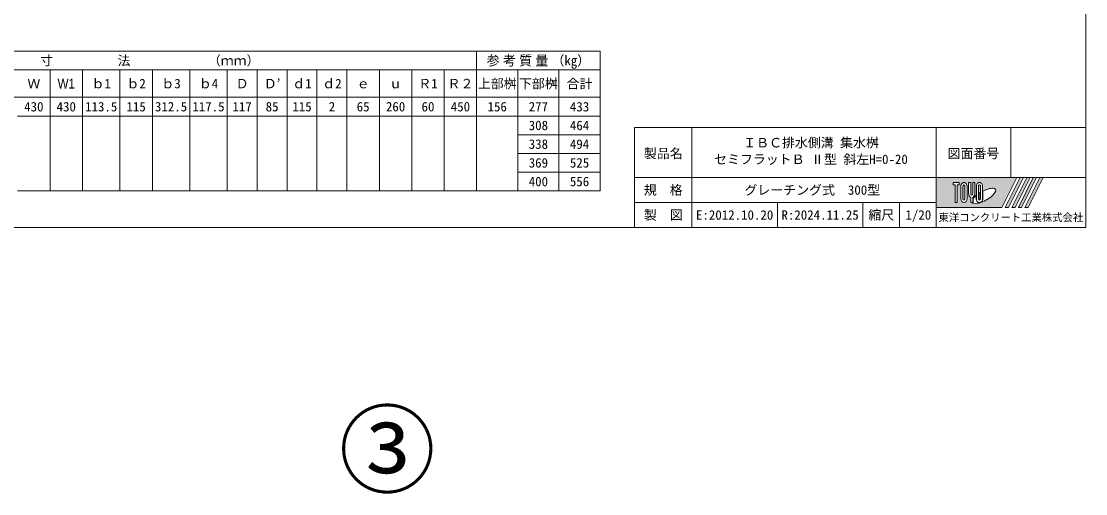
# Model space of a CAD drawing. Units: millimetres at full size; details may follow other scales. Extents: x 50430 to 75195, y -63423 to -40900.
# Drawn here: x 55154 to 59421, y -49284 to -47391 of the extents above; entities that cross this region are included whole.
import ezdxf
from ezdxf.enums import TextEntityAlignment as Align

# ---------------------------------------------------------------- set-up
doc = ezdxf.new("R2010")
doc.units = ezdxf.units.MM
doc.header["$LTSCALE"] = 30
for name, color, linetype, lineweight in [('DEFPOINTS_3', 8, 'Continuous', 0), ('寸法線', 7, 'Continuous', 9), ('枠', 5, 'Continuous', 5), ('補助線', 8, 'Continuous', 13)]:
    doc.layers.add(name, color=color, linetype=linetype, lineweight=lineweight)
doc.styles.add('ＭＳ ゴシック', font='')
doc.styles.add('ＭＳ Ｐゴシック', font='')
doc.styles.get('ＭＳ ゴシック').set_extended_font_data('MS Gothic')
doc.styles.get('ＭＳ Ｐゴシック').set_extended_font_data('MS PGothic')

msp = doc.modelspace()

# ---------------------------------------------------------------- hatches: boundary and pattern name
at = {"layer": '枠'}
h = msp.add_hatch(color=7, dxfattribs=at)
h.paths.add_polyline_path([(58821.16, -48016.85), (58821.16, -48136.85), (59085.16, -48136.85), (59145.16, -48016.85)])
edge = h.paths.add_edge_path(flags=16)
edge.add_ellipse((59012.84, -48090.72), major_axis=(47.01585, 26.31662), ratio=0.3471473395109996, start_angle=-144.31121569395435, end_angle=72.18990356030855, ccw=False)
edge.add_ellipse((58995.43, -48102.08), major_axis=(-0, 16), ratio=0.8463541875, start_angle=-160.70345584569796, end_angle=-90.00000000002599)
edge.add_line((59008.97, -48102.08), (59008.97, -48071.58))
edge = h.paths.add_edge_path(flags=16)
edge.add_ellipse((58995.43, -48051.62), major_axis=(-0, 14.76923), ratio=0.8463541534423831, start_angle=-89.99999999999534, end_angle=90.00000000000506, ccw=False)
edge.add_line((59007.93, -48051.62), (59007.93, -48102.08))
edge.add_ellipse((58995.43, -48102.08), major_axis=(-0, 14.76923), ratio=0.8463541534423831, start_angle=90, end_angle=-90, ccw=False)
edge.add_line((58982.93, -48102.08), (58982.93, -48051.62))
edge = h.paths.add_edge_path(flags=16)
edge.add_line((58999.6, -48051.62), (58999.6, -48102.08))
edge.add_ellipse((58995.43, -48102.08), major_axis=(-0, 4.92308), ratio=0.8463542211507153, start_angle=89.9999999999153, end_angle=-90.0000000000851, ccw=False)
edge.add_line((58991.26, -48102.08), (58991.26, -48051.62))
edge.add_ellipse((58995.43, -48051.62), major_axis=(-0, 4.92308), ratio=0.8463542211507153, start_angle=-90.00000000008515, end_angle=89.9999999999153, ccw=False)
edge = h.paths.add_edge_path(flags=16)
edge.add_line((58998.55, -48077.41), (58998.55, -48102.08))
edge.add_ellipse((58995.43, -48102.08), major_axis=(0, 3.69231), ratio=0.8463540961371586, start_angle=90.00000000011295, end_angle=-89.99999999988654, ccw=False)
edge.add_line((58992.3, -48102.08), (58992.3, -48081.45))
edge.add_ellipse((59012.84, -48090.72), major_axis=(47.01585, 26.31662), ratio=0.3471473395109997, start_angle=107.79174152027849, end_angle=126.47131839506471, ccw=False)
edge = h.paths.add_edge_path(flags=16)
edge.add_line((58976.68, -48036.85), (58976.68, -48082.08))
edge.add_ellipse((58964.18, -48082.08), major_axis=(0, 14.76923), ratio=0.8463541534423831, start_angle=-163.34116673753238, end_angle=-90.00000000000472, ccw=False)
edge.add_line((58968.35, -48096), (58968.35, -48116.85))
edge.add_line((58968.35, -48116.85), (58960.01, -48116.85))
edge.add_line((58960.01, -48116.85), (58960.01, -48096))
edge.add_ellipse((58964.18, -48082.08), major_axis=(-0, 14.76923), ratio=0.8463541534423831, start_angle=90.00000000000506, end_angle=163.34116673753243, ccw=False)
edge.add_line((58951.68, -48082.08), (58951.68, -48036.85))
edge.add_line((58951.68, -48036.85), (58960.01, -48036.85))
edge.add_line((58960.01, -48036.85), (58960.01, -48082.08))
edge.add_ellipse((58964.18, -48082.08), major_axis=(-0, 4.92308), ratio=0.8463542211507153, start_angle=89.99999999999999, end_angle=-90.00000000000001)
edge.add_line((58968.35, -48082.08), (58968.35, -48036.85))
edge.add_line((58968.35, -48036.85), (58976.68, -48036.85))
edge = h.paths.add_edge_path(flags=16)
edge.add_line((58981.89, -48089.34), (58981.89, -48102.08))
edge.add_ellipse((58995.43, -48102.08), major_axis=(-0, 16), ratio=0.8463541875, start_angle=89.99999999999999, end_angle=-171.54426984635023)
edge.add_ellipse((59012.84, -48090.72), major_axis=(47.01585, 26.31662), ratio=0.3471473395109996, start_angle=-178.64953570900536, end_angle=-148.29244183215928, ccw=False)
edge.add_line((58966.55, -48118.08), (58969.39, -48118.08))
edge.add_line((58969.39, -48118.08), (58969.39, -48102.48))
edge.add_ellipse((59012.84, -48090.72), major_axis=(47.01585, 26.31662), ratio=0.34714733951099963, start_angle=148.21912017273021, end_angle=165.9081215457113, ccw=False)
edge = h.paths.add_edge_path(flags=16)
edge.add_ellipse((58932.93, -48051.62), major_axis=(0, 14.76923), ratio=0.8463541534423831, start_angle=-89.99999999993855, end_angle=90.0000000000615, ccw=False)
edge.add_line((58945.43, -48051.62), (58945.43, -48102.08))
edge.add_ellipse((58932.93, -48102.08), major_axis=(-0, 14.76923), ratio=0.8463541534423831, start_angle=89.99999999997175, end_angle=-90.00000000002831, ccw=False)
edge.add_line((58920.43, -48102.08), (58920.43, -48051.62))
edge = h.paths.add_edge_path(flags=16)
edge.add_line((58937.1, -48051.62), (58937.1, -48102.08))
edge.add_ellipse((58932.93, -48102.08), major_axis=(-0, 4.92308), ratio=0.8463542211507153, start_angle=90, end_angle=-90, ccw=False)
edge.add_line((58928.76, -48102.08), (58928.76, -48051.62))
edge.add_ellipse((58932.93, -48051.62), major_axis=(-0, 4.92308), ratio=0.8463542211507153, start_angle=-90.00000000008515, end_angle=89.9999999999153, ccw=False)
h.paths.add_polyline_path([(58914.18, -48036.85), (58914.18, -48046.69), (58905.85, -48046.69), (58905.85, -48116.85), (58897.51, -48116.85), (58897.51, -48046.69), (58889.18, -48046.69), (58889.18, -48036.85)], flags=16)
for points in [[(59098.36, -48136.85), (59111.56, -48136.85), (59171.56, -48016.85), (59158.36, -48016.85)], [(59197.96, -48016.85), (59184.76, -48016.85), (59124.76, -48136.85), (59137.96, -48136.85)], [(59224.36, -48016.85), (59211.16, -48016.85), (59151.16, -48136.85), (59164.36, -48136.85)], [(59250.76, -48016.85), (59237.56, -48016.85), (59177.56, -48136.85), (59190.76, -48136.85)]]:
    msp.add_hatch(color=7, dxfattribs=at).paths.add_polyline_path(points)

# ---------------------------------------------------------------- linework, layer by layer
at = {"layer": 'DEFPOINTS_3'}
msp.add_line((55139.66, -47770.35), (57144.66, -47770.35), dxfattribs=at)
at = {"layer": '寸法線', "lineweight": 13}
for p, q in [((53974.66, -47510.35), (57474.66, -47510.35)), ((56979.66, -47510.35), (56979.66, -47695.35)), ((57474.66, -47510.35), (57474.66, -47695.35)), ((54359.66, -47585.35), (57474.66, -47585.35)), ((55269.66, -47585.35), (55269.66, -47695.35)), ((55399.66, -47585.35), (55399.66, -47695.35)), ((55549.66, -47585.35), (55549.66, -47695.35)), ((55679.66, -47585.35), (55679.66, -47695.35)), ((55829.66, -47585.35), (55829.66, -47695.35)), ((55979.66, -47585.35), (55979.66, -47695.35)), ((56099.66, -47585.35), (56099.66, -47695.35)), ((56219.66, -47585.35), (56219.66, -47695.35)), ((56339.66, -47585.35), (56339.66, -47695.35)), ((56459.66, -47585.35), (56459.66, -47695.35)), ((56589.66, -47585.35), (56589.66, -47695.35)), ((56719.66, -47585.35), (56719.66, -47695.35)), ((56849.66, -47585.35), (56849.66, -47695.35)), ((57144.66, -47585.35), (57144.66, -47695.35)), ((57309.66, -47585.35), (57309.66, -47695.35)), ((54619.66, -47695.35), (57474.66, -47695.35)), ((55269.66, -47695.35), (55269.66, -48070.35)), ((55399.66, -47695.35), (55399.66, -48070.35)), ((55549.66, -47695.35), (55549.66, -48070.35)), ((55679.66, -47695.35), (55679.66, -48070.35)), ((55829.66, -47695.35), (55829.66, -48070.35)), ((55979.66, -47695.35), (55979.66, -48070.35)), ((56099.66, -47695.35), (56099.66, -48070.35)), ((56219.66, -47695.35), (56219.66, -48070.35)), ((56339.66, -47695.35), (56339.66, -48070.35)), ((56459.66, -47695.35), (56459.66, -48070.35)), ((56589.66, -47695.35), (56589.66, -48070.35)), ((56719.66, -47695.35), (56719.66, -48070.35)), ((56849.66, -47695.35), (56849.66, -48070.35)), ((56979.66, -47695.35), (56979.66, -48070.35)), ((57144.66, -47695.35), (57144.66, -48070.35)), ((57309.66, -47695.35), (57309.66, -48070.35)), ((57474.66, -47695.35), (57474.66, -48070.35)), ((57144.66, -47770.35), (57474.66, -47770.35)), ((57144.66, -47845.35), (57474.66, -47845.35)), ((57144.66, -47920.35), (57474.66, -47920.35)), ((57144.66, -47995.35), (57474.66, -47995.35)), ((55139.66, -48070.35), (56979.66, -48070.35)), ((56979.66, -48070.35), (57474.66, -48070.35))]:
    msp.add_line(p, q, dxfattribs=at)
at = {"layer": '枠', "lineweight": 20}
for p, q in [((59421.16, -48216.85), (59421.16, -44356.85)), ((59421.16, -47816.85), (57612.91, -47816.85)), ((57612.91, -48216.85), (57612.91, -47816.85)), ((57842.68, -48216.85), (57842.68, -47816.85)), ((58821.16, -48216.85), (58821.16, -47816.85)), ((59121.16, -48016.85), (59121.16, -47816.85)), ((59421.16, -48016.85), (57612.91, -48016.85)), ((58821.16, -48116.85), (57612.91, -48116.85)), ((58185.16, -48216.85), (58185.16, -48116.85)), ((58527.65, -48216.85), (58527.65, -48116.85)), ((58675.01, -48216.85), (58675.01, -48116.85)), ((53821.16, -48216.85), (59421.16, -48216.85))]:
    msp.add_line(p, q, dxfattribs=at)
at = {"layer": '枠'}
for p, q in [((58821.16, -48016.85), (59145.16, -48016.85)), ((58821.16, -48016.85), (58821.16, -48136.85)), ((58889.18, -48036.85), (58889.18, -48046.69)), ((58889.18, -48036.85), (58914.18, -48036.85)), ((58914.18, -48036.85), (58914.18, -48046.69)), ((58951.68, -48036.85), (58960.01, -48036.85)), ((58951.68, -48082.08), (58951.68, -48036.85)), ((58960.01, -48036.85), (58960.01, -48082.08)), ((58968.35, -48036.85), (58976.68, -48036.85)), ((58968.35, -48082.08), (58968.35, -48036.85)), ((58976.68, -48036.85), (58976.68, -48082.08)), ((59145.16, -48016.85), (59085.16, -48136.85)), ((59158.36, -48016.85), (59098.36, -48136.85)), ((59171.56, -48016.85), (59111.56, -48136.85)), ((59184.76, -48016.85), (59124.76, -48136.85)), ((59197.96, -48016.85), (59137.96, -48136.85)), ((59211.16, -48016.85), (59151.16, -48136.85)), ((59158.36, -48016.85), (59171.56, -48016.85)), ((59224.36, -48016.85), (59164.36, -48136.85)), ((59237.56, -48016.85), (59177.56, -48136.85)), ((59184.76, -48016.85), (59197.96, -48016.85)), ((59250.76, -48016.85), (59190.76, -48136.85)), ((59211.16, -48016.85), (59224.36, -48016.85)), ((59237.56, -48016.85), (59250.76, -48016.85)), ((58897.51, -48046.69), (58889.18, -48046.69)), ((58897.51, -48046.69), (58897.51, -48116.85)), ((58905.85, -48046.69), (58905.85, -48116.85)), ((58914.18, -48046.69), (58905.85, -48046.69)), ((58920.43, -48051.62), (58920.43, -48102.08)), ((58928.76, -48102.08), (58928.76, -48051.62)), ((58937.1, -48051.62), (58937.1, -48102.08)), ((58945.43, -48102.08), (58945.43, -48051.62)), ((58982.93, -48051.62), (58982.93, -48102.08)), ((58991.26, -48102.08), (58991.26, -48051.62)), ((58992.3, -48102.08), (58992.3, -48081.45)), ((58998.55, -48077.41), (58998.55, -48102.08)), ((58999.6, -48051.62), (58999.6, -48102.08)), ((59007.93, -48102.08), (59007.93, -48051.62)), ((59008.97, -48102.08), (59008.97, -48071.58)), ((58905.85, -48116.85), (58897.51, -48116.85)), ((58960.01, -48096), (58960.01, -48116.85)), ((58968.35, -48116.85), (58960.01, -48116.85)), ((58966.55, -48118.08), (58969.39, -48118.08)), ((58968.35, -48096), (58968.35, -48116.85)), ((58969.39, -48102.48), (58969.39, -48118.08)), ((58981.89, -48089.34), (58981.89, -48102.08)), ((58821.16, -48136.85), (59085.16, -48136.85)), ((59098.36, -48136.85), (59111.56, -48136.85)), ((59124.76, -48136.85), (59137.96, -48136.85)), ((59151.16, -48136.85), (59164.36, -48136.85)), ((59177.56, -48136.85), (59190.76, -48136.85))]:
    msp.add_line(p, q, dxfattribs=at)
for centre, major_axis, ratio, start_param, end_param in [((58932.93, -48051.62), (0, 14.76923), 0.846354, 4.712388980385597, 7.853981633975391), ((58995.43, -48051.62), (-0, 14.76923), 0.846354, 4.712388980384759, 7.853981633974558), ((58932.93, -48051.62), (-0, 4.92308), 0.846354, 4.712388980383433, 7.853981633973232), ((58964.18, -48082.08), (-0, 14.76923), 0.846354, 1.5707963267949714, 2.80175574413481), ((58964.18, -48082.08), (-0, 4.92308), 0.846354, 1.5707963267948963, 4.71238898038469), ((58964.18, -48082.08), (0, 14.76923), 0.846354, 3.4814295630447756, 4.71238898038462), ((58995.43, -48051.62), (-0, 4.92308), 0.846354, 4.712388980383433, 7.853981633973232), ((59012.84, -48090.72), (47.01585, 26.31662), 0.347147, 1.6817405097969864, 1.8219833196615158), ((59012.84, -48090.72), (47.01585, 26.31662), 0.347147, 4.262185332381571, 7.7429162813385775), ((58932.93, -48102.08), (-0, 14.76923), 0.846354, 1.5707963267944791, 4.712388980384271), ((58932.93, -48102.08), (-0, 4.92308), 0.846354, 1.5707963267948963, 4.71238898038469), ((59012.84, -48090.72), (47.01585, 26.31662), 0.347147, 3.2093975090571134, 4.200445063285341), ((59012.84, -48090.72), (47.01585, 26.31662), 0.347147, 2.081519664122344, 2.5155126073167966), ((58995.43, -48102.08), (-0, 16), 0.846354, 1.5707963267948963, 3.315467866329037), ((58995.43, -48102.08), (-0, 14.76923), 0.846354, 1.5707963267948963, 4.71238898038469), ((58995.43, -48102.08), (-0, 4.92308), 0.846354, 1.5707963267936451, 4.712388980383432), ((58995.43, -48102.08), (0, 3.69231), 0.846354, 1.5707963267965648, 4.712388980386365), ((58995.43, -48102.08), (-0, 16), 0.846354, 3.533843800014713, 4.712388980384306)]:
    msp.add_ellipse(centre, major_axis=major_axis, ratio=ratio, start_param=start_param, end_param=end_param, dxfattribs=at)

# ---------------------------------------------------------------- texts
at = {"layer": '寸法線', "style": 'ＭＳ ゴシック'}
for s, p in [('寸          法            （ｍｍ）', (55669.66, -47547.85)), ('上部桝', (57062.16, -47640.35)), ('下部桝', (57227.16, -47640.35)), ('合計', (57392.16, -47640.35)), ('Ｗ', (55204.66, -47640.35)), ('ｂ1', (55474.66, -47640.35)), ('ｂ2', (55614.66, -47640.35)), ('ｂ3', (55754.66, -47640.35)), ('ｂ4', (55904.66, -47640.35)), ('Ｄ', (56039.66, -47640.35)), ('Ｄ’', (56159.66, -47640.35)), ('ｄ1', (56279.66, -47640.35)), ('ｄ2', (56399.66, -47640.35)), ('ｅ', (56524.66, -47640.35)), ('ｕ', (56654.66, -47640.35)), ('Ｒ1', (56784.66, -47640.35)), ('Ｒ２', (56914.66, -47640.35)), ('430', (55204.66, -47732.85)), ('430', (55334.66, -47732.85)), ('113.5', (55474.66, -47732.85)), ('115', (55614.66, -47732.85)), ('312.5', (55754.66, -47732.85)), ('117.5', (55904.66, -47732.85)), ('117', (56039.66, -47732.85)), ('85', (56159.66, -47732.85)), ('115', (56279.66, -47732.85)), ('2', (56399.66, -47732.85)), ('65', (56524.66, -47732.85)), ('260', (56654.66, -47732.85)), ('60', (56784.66, -47732.85)), ('450', (56914.66, -47732.85)), ('156', (57062.16, -47732.85)), ('277', (57227.16, -47732.85)), ('433', (57392.16, -47732.85)), ('308', (57227.16, -47807.85)), ('464', (57392.16, -47807.85)), ('338', (57227.16, -47882.85)), ('494', (57392.16, -47882.85)), ('369', (57227.16, -47957.85)), ('525', (57392.16, -47957.85)), ('400', (57227.16, -48032.85)), ('556', (57392.16, -48032.85))]:
    msp.add_text(s, height=37.98, dxfattribs=at).set_placement(p, align=Align.MIDDLE_CENTER)
at = {"layer": '寸法線', "style": 'ＭＳ Ｐゴシック'}
for s, width, p in [('参 考 質 量 （㎏）', 0.95, (57227.16, -47547.85)), ('W1', 0.9, (55334.66, -47640.35))]:
    msp.add_text(s, height=39.59, dxfattribs=dict(at, width=width)).set_placement(p, align=Align.MIDDLE_CENTER)
at = {"layer": '枠', "color": 7, "style": 'ＭＳ ゴシック'}
for s, p in [('ＩＢＣ排水側溝 集水桝', (58048.14, -47858.08)), ('セミフラットＢ Ⅱ型 斜左H=0-20', (57931.59, -47924.75))]:
    msp.add_text(s, height=37.98, dxfattribs=at).set_placement(p, align=Align.TOP_LEFT)
for s, height, p in [('製品名', 37.98, (57727.79, -47920.19)), ('図面番号', 37.98, (58971.16, -47920.19)), ('規\u3000格', 37.98, (57727.79, -48066.85)), ('グレーチング式\u3000300型', 37.98, (58325.25, -48066.85)), ('製\u3000図', 37.98, (57727.79, -48166.85)), ('E:2012.10.20', 37.98, (58013.92, -48166.85)), ('R:2024.11.25', 37.98, (58356.41, -48166.85)), ('縮尺', 37.98, (58601.57, -48166.85)), ('1/20', 37.98, (58750.29, -48166.85)), ('東洋コンクリート工業株式会社', 30.38, (59121.16, -48176.85))]:
    msp.add_text(s, height=height, dxfattribs=at).set_placement(p, align=Align.MIDDLE_CENTER)
at = {"layer": '補助線', "color": 1, "style": 'ＭＳ ゴシック'}
msp.add_text('③', height=284.8, dxfattribs=at).set_placement((56621.16, -49336.16), align=Align.BOTTOM_CENTER)

doc.saveas('drawing.dxf')
